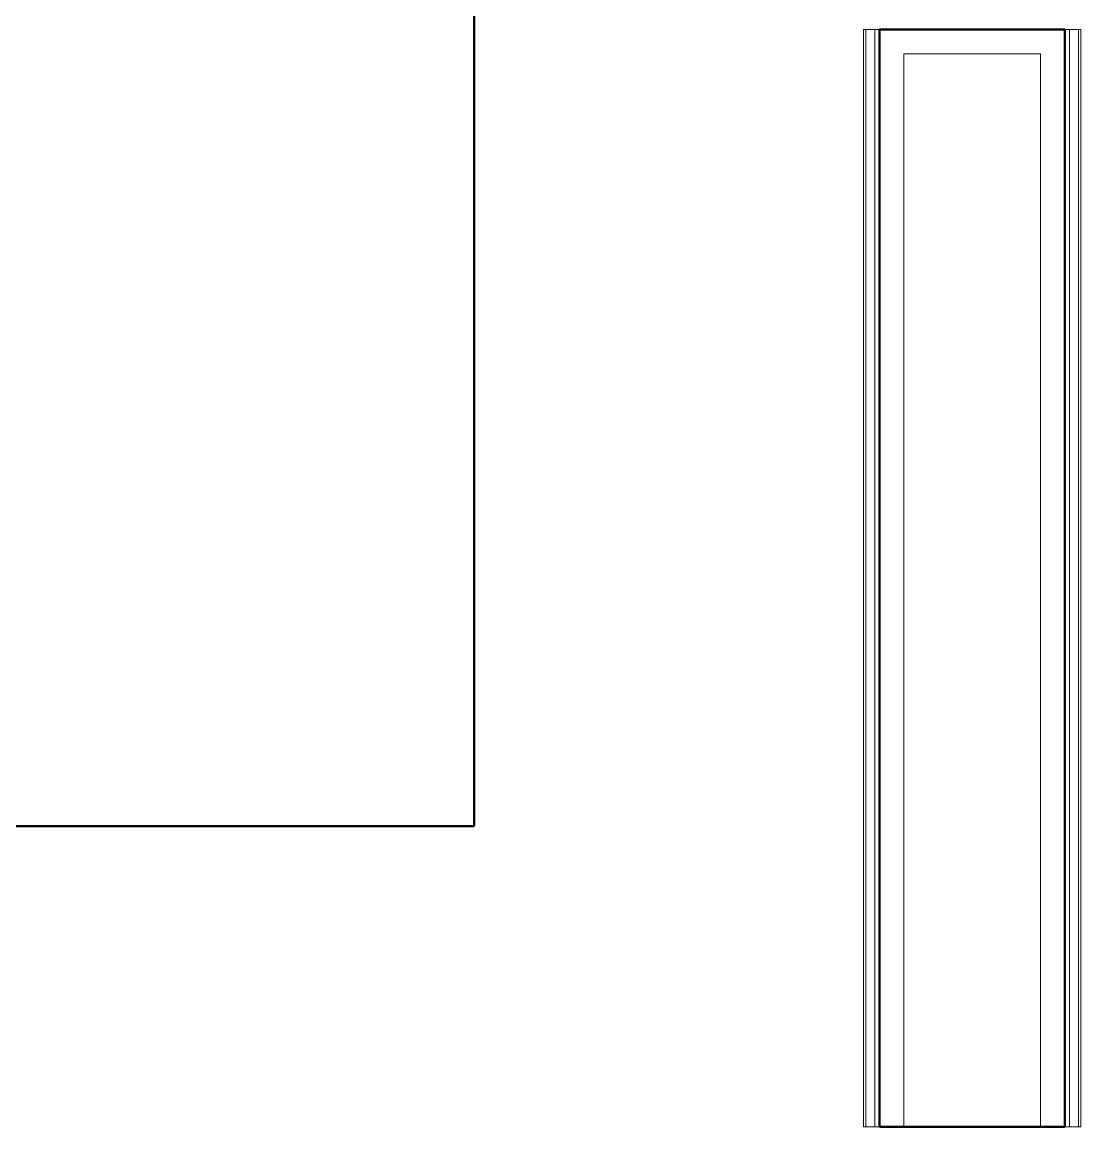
# Model space of a CAD drawing. Header units: inches. Extents: x -4218 to -1830, y 9756 to 12426.
# Drawn here: x -2693.45 to -2666.29, y 10785.34 to 10813.68 of the extents above; entities that cross this region are included whole.
import ezdxf

# ---------------------------------------------------------------- set-up
doc = ezdxf.new("R2010")
doc.units = ezdxf.units.IN
doc.header["$MEASUREMENT"] = 0
for name, color, linetype, lineweight in [('0-1', 7, 'Continuous', 5), ('0-2', 252, 'Continuous', 9), ('A-GENM', 5, 'Continuous', 9), ('A-GENM-7', 5, 'Continuous', 50), ('A-WALL-1', 250, 'Continuous', 50), ('A-WALL-2', 10, 'Continuous', 13), ('A-WALL-3', 253, 'Continuous', 9), ('A-WALL-5', 252, 'Continuous', 9), ('A-WALL-6', 7, 'Continuous', 9)]:
    doc.layers.add(name, color=color, linetype=linetype, lineweight=lineweight)

# ---------------------------------------------------------------- blocks, each defined once
blk = doc.blocks.new('Basic Wall _ INT - W4BØF - _5_8 GYP - 2X4 WOOD_BATT_ - 5_8 GYP_ - ___-2685336-BACKGROUND - 1ST FLOOR')
at = {"layer": 'A-WALL-5'}
for p, q in [((-2671.8, 10813.489), (-2671.862, 10813.489)), ((-2671.654, 10813.489), (-2671.8, 10813.489)), ((-2671.8, 10813.489), (-2671.8, 10785.339)), ((-2671.589, 10813.489), (-2671.651, 10813.489)), ((-2671.449, 10813.489), (-2671.473, 10813.489)), ((-2671.449, 10785.339), (-2671.449, 10813.489)), ((-2671.862, 10785.339), (-2671.8, 10785.339)), ((-2671.8, 10785.339), (-2671.654, 10785.339)), ((-2671.651, 10785.339), (-2671.589, 10785.339)), ((-2671.473, 10785.339), (-2671.449, 10785.339))]:
    blk.add_line(p, q, dxfattribs=at)
at = {"layer": 'A-WALL-6'}
for p, q in [((-2671.862, 10813.489), (-2671.574, 10813.489)), ((-2671.862, 10813.489), (-2671.862, 10785.339)), ((-2671.574, 10813.489), (-2671.574, 10785.339)), ((-2671.574, 10813.489), (-2671.492, 10813.489)), ((-2671.492, 10813.489), (-2671.449, 10813.489)), ((-2671.574, 10785.339), (-2671.862, 10785.339)), ((-2671.492, 10785.339), (-2671.574, 10785.339)), ((-2671.449, 10785.339), (-2671.492, 10785.339))]:
    blk.add_line(p, q, dxfattribs=at)
blk = doc.blocks.new('Basic Wall _ INT - W4BØF - _5_8 GYP - 2X4 WOOD_BATT_ - 5_8 GYP_ - ___-2685337-BACKGROUND - 1ST FLOOR')
at = {"layer": 'A-WALL-5'}
for p, q in [((-2666.675, 10813.489), (-2666.699, 10813.489)), ((-2666.699, 10785.339), (-2666.699, 10813.489)), ((-2666.497, 10813.489), (-2666.559, 10813.489)), ((-2666.348, 10813.489), (-2666.493, 10813.489)), ((-2666.285, 10813.489), (-2666.348, 10813.489)), ((-2666.348, 10813.489), (-2666.348, 10785.339)), ((-2666.699, 10785.339), (-2666.675, 10785.339)), ((-2666.559, 10785.339), (-2666.497, 10785.339)), ((-2666.493, 10785.339), (-2666.348, 10785.339)), ((-2666.348, 10785.339), (-2666.285, 10785.339))]:
    blk.add_line(p, q, dxfattribs=at)
at = {"layer": 'A-WALL-6'}
for p, q in [((-2666.699, 10813.489), (-2666.656, 10813.489)), ((-2666.656, 10813.489), (-2666.574, 10813.489)), ((-2666.574, 10785.339), (-2666.574, 10813.489)), ((-2666.574, 10813.489), (-2666.285, 10813.489)), ((-2666.285, 10813.489), (-2666.285, 10785.339)), ((-2666.656, 10785.339), (-2666.699, 10785.339)), ((-2666.574, 10785.339), (-2666.656, 10785.339)), ((-2666.285, 10785.339), (-2666.574, 10785.339))]:
    blk.add_line(p, q, dxfattribs=at)
blk = doc.blocks.new('CTR - 1st Phase - Unit Layouts_rvt-1-BACKGROUND - 1ST FLOOR')
at = {"layer": 'A-WALL-1'}
for p, q in [((-2671.449, 10813.489), (-2671.449, 10785.339)), ((-2670.824, 10813.489), (-2671.449, 10813.489)), ((-2667.324, 10813.489), (-2670.824, 10813.489)), ((-2666.699, 10813.489), (-2667.324, 10813.489)), ((-2666.699, 10785.339), (-2666.699, 10813.489)), ((-2671.449, 10785.339), (-2666.699, 10785.339))]:
    blk.add_line(p, q, dxfattribs=at)
at = {"layer": 'A-WALL-2'}
for p, q in [((-2670.824, 10785.339), (-2670.824, 10812.864)), ((-2667.324, 10812.864), (-2670.824, 10812.864)), ((-2667.324, 10785.339), (-2667.324, 10812.864))]:
    blk.add_line(p, q, dxfattribs=at)
at = {"layer": 'A-WALL-3'}
for p, q in [((-2671.449, 10813.489), (-2671.449, 10785.339)), ((-2666.699, 10785.339), (-2666.699, 10813.489))]:
    blk.add_line(p, q, dxfattribs=at)
at = {"layer": 'A-WALL-5'}
for p, q in [((-2671.449, 10813.489), (-2666.699, 10813.489)), ((-2666.699, 10785.339), (-2671.449, 10785.339))]:
    blk.add_line(p, q, dxfattribs=at)
at = {"layer": '0-2'}
for name in ['Basic Wall _ INT - W4BØF - _5_8 GYP - 2X4 WOOD_BATT_ - 5_8 GYP_ - ___-2685336-BACKGROUND - 1ST FLOOR', 'Basic Wall _ INT - W4BØF - _5_8 GYP - 2X4 WOOD_BATT_ - 5_8 GYP_ - ___-2685337-BACKGROUND - 1ST FLOOR']:
    blk.add_blockref(name, (0, 0), dxfattribs=at)
blk = doc.blocks.new('V-Series_EWC4_SPVU_RFA_2015 - 1ST FLOOR-2484708-BACKGROUND - 1ST FLOOR')
at = {"layer": 'A-GENM'}
for p, q in [((-3131.332, 12089.689), (-3128.535, 12089.689)), ((-3128.035, 12089.689), (-3125.05, 12089.689)), ((-3124.55, 12089.689), (-3121.566, 12089.689)), ((-3121.066, 12089.689), (-3118.082, 12089.689)), ((-3117.582, 12089.689), (-3114.597, 12089.689)), ((-3114.097, 12089.689), (-3111.113, 12089.689)), ((-3110.613, 12089.689), (-3107.628, 12089.689)), ((-3107.128, 12089.689), (-3104.332, 12089.689))]:
    blk.add_line(p, q, dxfattribs=at)
at = {"layer": 'A-GENM-7'}
for p, q in [((-3131.769, 12090.689), (-3132.332, 12090.689)), ((-3132.332, 12090.689), (-3132.332, 12089.689)), ((-3103.894, 12090.689), (-3131.769, 12090.689)), ((-3131.769, 12090.689), (-3131.769, 12089.689)), ((-3131.769, 12089.689), (-3131.769, 12090.689)), ((-3103.894, 12089.689), (-3103.894, 12090.689)), ((-3103.332, 12090.689), (-3103.894, 12090.689)), ((-3103.894, 12090.689), (-3103.894, 12089.689)), ((-3103.332, 12089.689), (-3103.332, 12090.689)), ((-3132.332, 12089.689), (-3131.769, 12089.689)), ((-3131.769, 12089.689), (-3103.894, 12089.689)), ((-3131.769, 12089.689), (-3131.769, 12060.252)), ((-3131.332, 12089.689), (-3131.769, 12089.689)), ((-3131.332, 12088.689), (-3131.332, 12089.689)), ((-3128.035, 12089.689), (-3128.535, 12089.689)), ((-3128.535, 12089.689), (-3128.535, 12088.689)), ((-3128.035, 12088.689), (-3128.035, 12089.689)), ((-3124.55, 12089.689), (-3125.05, 12089.689)), ((-3125.05, 12089.689), (-3125.05, 12088.689)), ((-3124.55, 12088.689), (-3124.55, 12089.689)), ((-3121.066, 12089.689), (-3121.566, 12089.689)), ((-3121.566, 12089.689), (-3121.566, 12088.689)), ((-3121.066, 12088.689), (-3121.066, 12089.689)), ((-3117.582, 12089.689), (-3118.082, 12089.689)), ((-3118.082, 12089.689), (-3118.082, 12088.689)), ((-3117.582, 12088.689), (-3117.582, 12089.689)), ((-3114.097, 12089.689), (-3114.597, 12089.689)), ((-3114.597, 12089.689), (-3114.597, 12088.689)), ((-3114.097, 12088.689), (-3114.097, 12089.689)), ((-3110.613, 12089.689), (-3111.113, 12089.689)), ((-3111.113, 12089.689), (-3111.113, 12088.689)), ((-3110.613, 12088.689), (-3110.613, 12089.689)), ((-3107.128, 12089.689), (-3107.628, 12089.689)), ((-3107.628, 12089.689), (-3107.628, 12088.689)), ((-3107.128, 12088.689), (-3107.128, 12089.689)), ((-3103.894, 12089.689), (-3104.332, 12089.689)), ((-3104.332, 12089.689), (-3104.332, 12088.689)), ((-3103.894, 12089.689), (-3103.332, 12089.689)), ((-3103.894, 12060.252), (-3103.894, 12089.689)), ((-3128.535, 12088.689), (-3131.332, 12088.689)), ((-3125.05, 12088.689), (-3128.035, 12088.689)), ((-3121.566, 12088.689), (-3124.55, 12088.689)), ((-3118.082, 12088.689), (-3121.066, 12088.689)), ((-3114.597, 12088.689), (-3117.582, 12088.689)), ((-3111.113, 12088.689), (-3114.097, 12088.689)), ((-3107.628, 12088.689), (-3110.613, 12088.689)), ((-3104.332, 12088.689), (-3107.128, 12088.689)), ((-3131.769, 12060.252), (-3103.894, 12060.252))]:
    blk.add_line(p, q, dxfattribs=at)

msp = doc.modelspace()

# ---------------------------------------------------------------- block references
at = {"layer": '0-1'}
msp.add_blockref('CTR - 1st Phase - Unit Layouts_rvt-1-BACKGROUND - 1ST FLOOR', (0, 0), dxfattribs=at)
at = {"layer": 'A-GENM'}
msp.add_blockref('V-Series_EWC4_SPVU_RFA_2015 - 1ST FLOOR-2484708-BACKGROUND - 1ST FLOOR', (422.045, -1267.2), dxfattribs=at)

doc.saveas('drawing.dxf')
